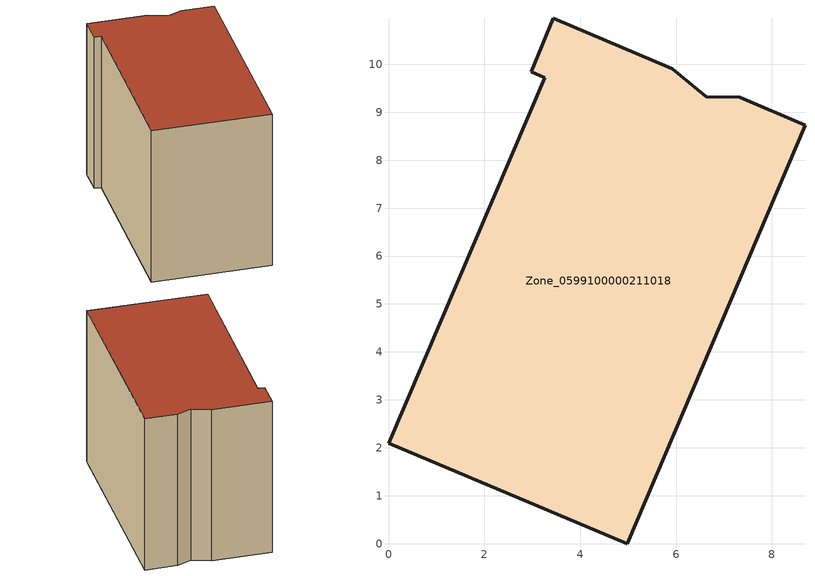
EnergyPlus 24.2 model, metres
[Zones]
Zone_0599100000211018
 floor ground (C_G): 3.26,9.72 2.98,9.85 3.44,10.96 5.92,9.91 6.63,9.32 7.33,9.31 8.69,8.73 4.98,0 0,2.1 z0
 wall outside (C_F): 8.69,8.73 7.33,9.31 6.63,9.32 5.92,9.91 3.44,10.96 2.98,9.85 3.26,9.72 0,2.1 4.98,0 8.69,8.73 z0:7.58
 roof outside (C_R): 6.63,9.32 5.92,9.91 3.44,10.96 2.98,9.85 3.26,9.72 0,2.1 4.98,0 8.69,8.73 7.33,9.31 z7.58
[BUILDING]
Pand.0599100000211018: North Axis=0; Terrain=City; Loads Convergence Tolerance Value=0.04; Temperature Convergence Tolerance Value=0.4; Solar Distribution=FullExterior; Maximum Number of Warmup Days=25; Minimum Number of Warmup Days=1
[Site:Location]
Rotterdam.The.Hague.AP_ZH_NLD Design_Conditions: Latitude=51.96; Longitude=4.45; Time Zone=1; Elevation=-4.5
[SITE:GROUNDTEMPERATURE:BUILDINGSURFACE]
18, 18, 18, 18, 18, 18, 18, 18, 18, 18, 18, 18
[MATERIAL] Thermal Absorptance=0.9; Solar Absorptance=0.7; Visible Absorptance=0.7
Name | Roughness | Thickness | Conductivity | Density | Specific Heat
G.TI.1975-1991 | MediumSmooth | 0.15 | 0.288461 | 540 | 1210
F.TI.1975-1991 | Rough | 0.3 | 0.230769 | 1920 | 840
R.TI.1975-1991 | MediumRough | 0.2 | 0.153846 | 1500 | 1000
[CONSTRUCTION]
C_G: G.TI.1975-1991
C_F: F.TI.1975-1991
C_R: R.TI.1975-1991
[ZONE]
Zone_0599100000211018: Type=1; Multiplier=1; Ceiling Height=Autocalculate; Volume=Autocalculate; Floor Area=autocalculate; Part of Total Floor Area=Yes
[ZONEINFILTRATION:DESIGNFLOWRATE]
Infil_Zone_0599100000211018: Zone or ZoneList or Space or SpaceList=Zone_0599100000211018; Schedule=AlwaysOn; Design Flow Rate Calculation Method=Flow/Area; Flow Rate per Floor Area=0.003; Constant Term Coefficient=1; Temperature Term Coefficient=0; Velocity Term Coefficient=0; Velocity Squared Term Coefficient=0
[HVACTEMPLATE:ZONE:IDEALLOADSAIRSYSTEM]
Zone_0599100000211018: Maximum Heating Supply Air Temperature=50; Minimum Cooling Supply Air Temperature=13; Maximum Heating Supply Air Humidity Ratio=0.0156; Minimum Cooling Supply Air Humidity Ratio=0.0077; Heating Limit=NoLimit; Cooling Limit=NoLimit; Dehumidification Control Type=ConstantSensibleHeatRatio; Cooling Sensible Heat Ratio=0.7; Dehumidification Setpoint=60; Humidification Control Type=None; Humidification Setpoint=30; Outdoor Air Method=None; Outdoor Air Flow Rate per Person=0.00944; Outdoor Air Flow Rate per Zone Floor Area=0; Outdoor Air Flow Rate per Zone=0; Demand Controlled Ventilation Type=None; Outdoor Air Economizer Type=NoEconomizer; Heat Recovery Type=None; Sensible Heat Recovery Effectiveness=0.7; Latent Heat Recovery Effectiveness=0.65
[ZONECONTROL:THERMOSTAT]
ThermostatControl_Zone_0599100000211018: Zone or ZoneList=Zone_0599100000211018; Control Type Schedule=DualSetpointControlType; Control 1=Thermostat_Zone_0599100000211018; Temperature Difference Between Cutout And Setpoint=0
[THERMOSTATSETPOINT:DUALSETPOINT]
Thermostat_Zone_0599100000211018: Heating Setpoint Temperature Schedule=HeatingSetpoint_Zone_0599100000211018; Cooling Setpoint Temperature Schedule=CoolingSetpoint_Zone_0599100000211018
[SCHEDULE:COMPACT]
HeatingSetpoint_Zone_0599100000211018: Through: 12/31, For: AllDays, Until: 24:00, 21
CoolingSetpoint_Zone_0599100000211018: Through: 12/31, For: AllDays, Until: 24:00, 24
DualSetpointControlType: Through: 12/31, For: AllDays, Until: 24:00, 4
AlwaysOn: Through: 12/31, For: AllDays, Until: 24:00, 1
